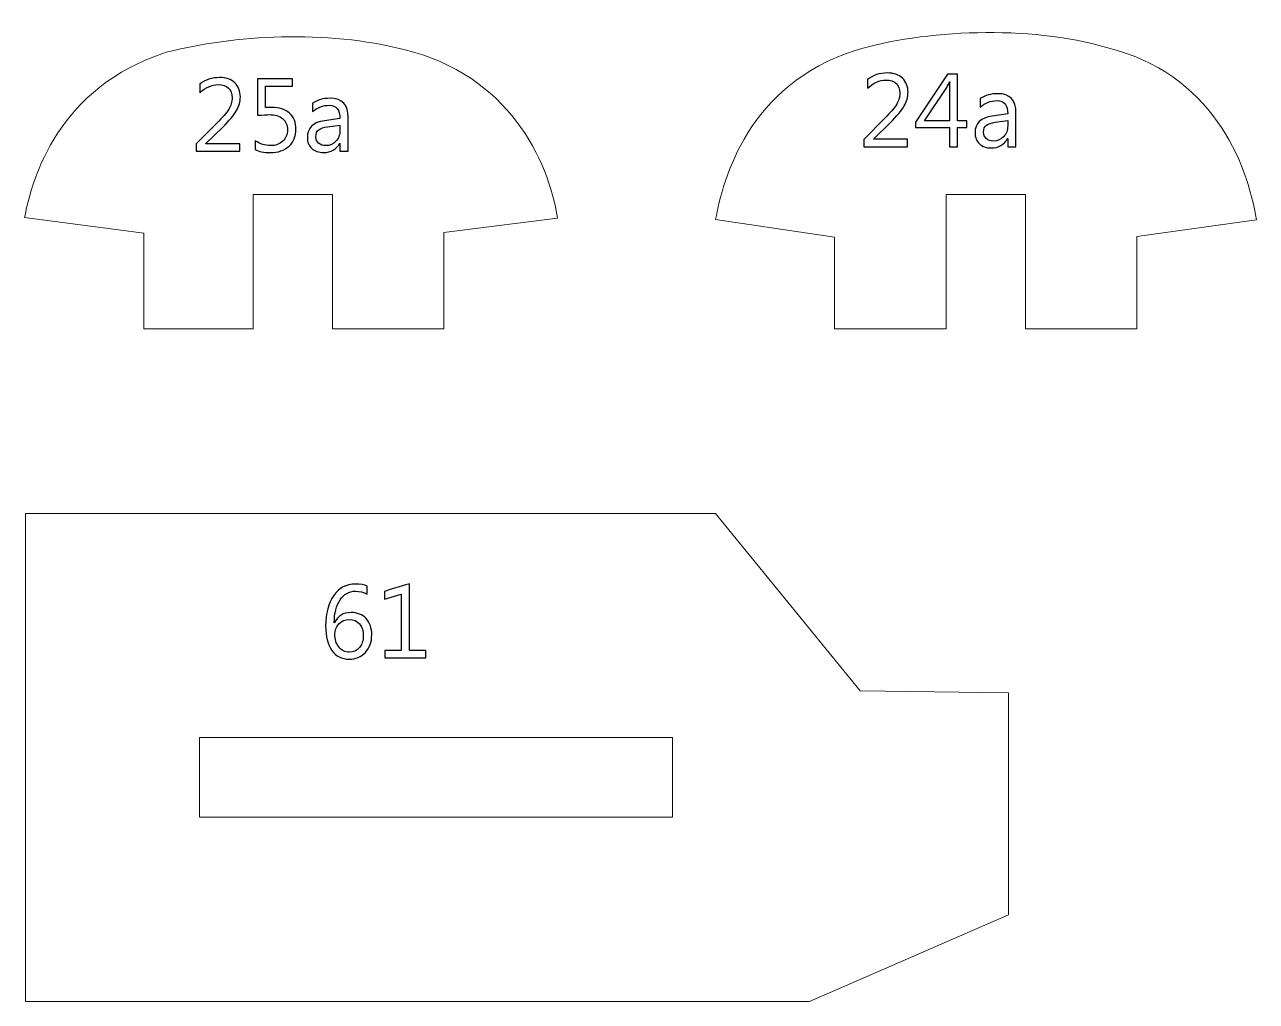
# Model space of a CAD drawing. Header units: centimetres. Extents: x -19.4 to 19.9, y -26.5 to 22.7.
# Drawn here: x -19.2 to -14.17, y -26.42 to -22.43 of the extents above; entities that cross this region are included whole.
import ezdxf

# ---------------------------------------------------------------- set-up
doc = ezdxf.new("R2010")
doc.units = ezdxf.units.CM
doc.header["$MEASUREMENT"] = 0
doc.layers.add('Camada 1', color=7, linetype='Continuous')

msp = doc.modelspace()

# ---------------------------------------------------------------- linework, layer by layer
at = {"layer": 'Camada 1', "color": 7, "lineweight": 9}
msp.add_lwpolyline([(-18.48893, -25.66496), (-16.55635, -25.66496), (-16.55635, -25.34048), (-18.48893, -25.34048), (-18.48893, -25.66496)], close=True, dxfattribs=at)
for points, knots in [([(-18.26997, -23.12056), (-18.26997, -23.12056), (-17.94552, -23.12056), (-17.94552, -23.12056), (-17.94552, -23.12056), (-17.94552, -23.12056), (-17.94574, -23.66998), (-17.94574, -23.66998), (-17.94574, -23.66998), (-17.94574, -23.66998), (-17.49106, -23.66986), (-17.49106, -23.66986), (-17.49106, -23.66986), (-17.49106, -23.66986), (-17.49076, -23.27645), (-17.49076, -23.27645), (-17.49076, -23.27645), (-17.49076, -23.27645), (-17.02598, -23.21693), (-17.02598, -23.21693), (-17.02598, -23.21693), (-17.06272, -22.97945), (-17.22691, -22.63117), (-17.65425, -22.52841), (-17.65425, -22.52841), (-17.96908, -22.44716), (-18.34878, -22.46824), (-18.62544, -22.53977), (-18.62544, -22.53977), (-19.06416, -22.68162), (-19.17387, -23.04997), (-19.20399, -23.21541), (-19.20399, -23.21541), (-19.20399, -23.21541), (-18.7175, -23.27855), (-18.7175, -23.27855), (-18.7175, -23.27855), (-18.7175, -23.27855), (-18.71744, -23.6692), (-18.71744, -23.6692), (-18.71744, -23.6692), (-18.71744, -23.6692), (-18.26993, -23.66994), (-18.26993, -23.66994), (-18.26993, -23.66994), (-18.26993, -23.66994), (-18.26997, -23.12056), (-18.26997, -23.12056)], [0, 0, 0, 0, 0.0769231, 0.0769231, 0.0769231, 0.0769231, 0.1538462, 0.1538462, 0.1538462, 0.1538462, 0.2307692, 0.2307692, 0.2307692, 0.2307692, 0.3076923, 0.3076923, 0.3076923, 0.3076923, 0.3846154, 0.3846154, 0.3846154, 0.3846154, 0.4615385, 0.4615385, 0.4615385, 0.4615385, 0.5384615, 0.5384615, 0.5384615, 0.5384615, 0.6153846, 0.6153846, 0.6153846, 0.6153846, 0.6923077, 0.6923077, 0.6923077, 0.6923077, 0.7692308, 0.7692308, 0.7692308, 0.7692308, 0.8461538, 0.8461538, 0.8461538, 0.8461539, 1, 1, 1, 1]), ([(-15.43797, -23.12056), (-15.43797, -23.12056), (-15.11352, -23.12056), (-15.11352, -23.12056), (-15.11352, -23.12056), (-15.11352, -23.12056), (-15.11374, -23.66998), (-15.11374, -23.66998), (-15.11374, -23.66998), (-15.11374, -23.66998), (-14.65906, -23.66986), (-14.65906, -23.66986), (-14.65906, -23.66986), (-14.65906, -23.66986), (-14.65876, -23.29245), (-14.65876, -23.29245), (-14.65876, -23.29245), (-14.65876, -23.29245), (-14.16992, -23.22493), (-14.16992, -23.22493), (-14.16992, -23.22493), (-14.20667, -22.98745), (-14.35485, -22.62317), (-14.78219, -22.52041), (-14.78219, -22.52041), (-15.09704, -22.42661), (-15.53276, -22.44808), (-15.80942, -22.53177), (-15.80942, -22.53177), (-16.24814, -22.67362), (-16.34986, -23.05797), (-16.37998, -23.22341), (-16.37998, -23.22341), (-16.37998, -23.22341), (-15.8935, -23.29455), (-15.8935, -23.29455), (-15.8935, -23.29455), (-15.8935, -23.29455), (-15.89344, -23.6692), (-15.89344, -23.6692), (-15.89344, -23.6692), (-15.89344, -23.6692), (-15.43793, -23.66994), (-15.43793, -23.66994), (-15.43793, -23.66994), (-15.43793, -23.66994), (-15.43797, -23.12056), (-15.43797, -23.12056)], [0, 0, 0, 0, 0.0769231, 0.0769231, 0.0769231, 0.0769231, 0.1538462, 0.1538462, 0.1538462, 0.1538462, 0.2307692, 0.2307692, 0.2307692, 0.2307692, 0.3076923, 0.3076923, 0.3076923, 0.3076923, 0.3846154, 0.3846154, 0.3846154, 0.3846154, 0.4615385, 0.4615385, 0.4615385, 0.4615385, 0.5384615, 0.5384615, 0.5384615, 0.5384615, 0.6153846, 0.6153846, 0.6153846, 0.6153846, 0.6923077, 0.6923077, 0.6923077, 0.6923077, 0.7692308, 0.7692308, 0.7692308, 0.7692308, 0.8461538, 0.8461538, 0.8461538, 0.8461539, 1, 1, 1, 1]), ([(-19.20089, -26.41822), (-19.20089, -26.41822), (-15.99676, -26.41822), (-15.99676, -26.41822), (-15.99676, -26.41822), (-15.99676, -26.41822), (-15.18243, -26.0643), (-15.18243, -26.0643), (-15.18243, -26.0643), (-15.18243, -26.0643), (-15.18265, -25.15782), (-15.18265, -25.15782), (-15.18265, -25.15782), (-15.18265, -25.15782), (-15.78949, -25.14966), (-15.78949, -25.14966), (-15.78949, -25.14966), (-15.78949, -25.14966), (-16.38111, -24.4241), (-16.38111, -24.4241), (-16.38111, -24.4241), (-16.38111, -24.4241), (-19.20089, -24.4241), (-19.20089, -24.4241), (-19.20089, -24.4241), (-19.20089, -24.4241), (-19.20089, -26.41822), (-19.20089, -26.41822)], [0, 0, 0, 0, 0.125, 0.125, 0.125, 0.125, 0.25, 0.25, 0.25, 0.25, 0.375, 0.375, 0.375, 0.375, 0.5, 0.5, 0.5, 0.5, 0.625, 0.625, 0.625, 0.625, 0.75, 0.75, 0.75, 0.75, 1, 1, 1, 1])]:
    msp.add_open_spline(points, degree=3, knots=knots, dxfattribs=at)
at = {"layer": 'Camada 1', "color": 7}
for points, knots in [([(-18.32496, -22.94438), (-18.32496, -22.94438), (-18.50361, -22.94438), (-18.50361, -22.94438), (-18.50361, -22.94438), (-18.50361, -22.94438), (-18.50361, -22.91432), (-18.50361, -22.91432), (-18.50361, -22.91432), (-18.50361, -22.91432), (-18.41725, -22.82768), (-18.41725, -22.82768), (-18.41725, -22.82768), (-18.39517, -22.8056), (-18.37943, -22.78725), (-18.37005, -22.77257), (-18.37005, -22.77257), (-18.36059, -22.7579), (-18.35587, -22.74216), (-18.35587, -22.72551), (-18.35587, -22.72551), (-18.35587, -22.70844), (-18.36074, -22.69517), (-18.37054, -22.68579), (-18.37054, -22.68579), (-18.38035, -22.67641), (-18.39425, -22.67175), (-18.41231, -22.67175), (-18.41231, -22.67175), (-18.43877, -22.67175), (-18.4641, -22.68304), (-18.48837, -22.70562), (-18.48837, -22.70562), (-18.48837, -22.70562), (-18.48837, -22.67006), (-18.48837, -22.67006), (-18.48837, -22.67006), (-18.46523, -22.65199), (-18.43828, -22.64296), (-18.40759, -22.64296), (-18.40759, -22.64296), (-18.38113, -22.64296), (-18.36031, -22.65016), (-18.34514, -22.66448), (-18.34514, -22.66448), (-18.32997, -22.6788), (-18.32242, -22.69807), (-18.32242, -22.7222), (-18.32242, -22.7222), (-18.32242, -22.74118), (-18.32764, -22.7598), (-18.33816, -22.77794), (-18.33816, -22.77794), (-18.3486, -22.79607), (-18.36744, -22.81858), (-18.3946, -22.84546), (-18.3946, -22.84546), (-18.3946, -22.84546), (-18.46297, -22.91305), (-18.46297, -22.91305), (-18.46297, -22.91305), (-18.46297, -22.91305), (-18.46297, -22.9139), (-18.46297, -22.9139), (-18.46297, -22.9139), (-18.46297, -22.9139), (-18.32496, -22.9139), (-18.32496, -22.9139), (-18.32496, -22.9139), (-18.32496, -22.9139), (-18.32496, -22.94438), (-18.32496, -22.94438)], [0, 0, 0, 0, 0.0526316, 0.0526316, 0.0526316, 0.0526316, 0.1052632, 0.1052632, 0.1052632, 0.1052632, 0.1578947, 0.1578947, 0.1578947, 0.1578947, 0.2105263, 0.2105263, 0.2105263, 0.2105263, 0.2631579, 0.2631579, 0.2631579, 0.2631579, 0.3157895, 0.3157895, 0.3157895, 0.3157895, 0.3684211, 0.3684211, 0.3684211, 0.3684211, 0.4210526, 0.4210526, 0.4210526, 0.4210526, 0.4736842, 0.4736842, 0.4736842, 0.4736842, 0.5263158, 0.5263158, 0.5263158, 0.5263158, 0.5789474, 0.5789474, 0.5789474, 0.5789474, 0.6315789, 0.6315789, 0.6315789, 0.631579, 0.6842105, 0.6842105, 0.6842105, 0.6842105, 0.7368421, 0.7368421, 0.7368421, 0.7368421, 0.7894737, 0.7894737, 0.7894737, 0.7894737, 0.8421053, 0.8421053, 0.8421053, 0.8421053, 0.8947368, 0.8947368, 0.8947368, 0.8947369, 1, 1, 1, 1]), ([(-18.26146, -22.93718), (-18.26146, -22.93718), (-18.26146, -22.9012), (-18.26146, -22.9012), (-18.26146, -22.9012), (-18.24121, -22.91446), (-18.22061, -22.9211), (-18.19966, -22.9211), (-18.19966, -22.9211), (-18.1787, -22.9211), (-18.16184, -22.91517), (-18.149, -22.90332), (-18.149, -22.90332), (-18.13622, -22.89153), (-18.1298, -22.8758), (-18.1298, -22.85625), (-18.1298, -22.85625), (-18.1298, -22.83685), (-18.13637, -22.82168), (-18.14942, -22.81082), (-18.14942, -22.81082), (-18.16254, -22.79995), (-18.18124, -22.79452), (-18.20565, -22.79452), (-18.20565, -22.79452), (-18.21391, -22.79452), (-18.22943, -22.79536), (-18.25215, -22.79699), (-18.25215, -22.79699), (-18.25215, -22.79699), (-18.25215, -22.64804), (-18.25215, -22.64804), (-18.25215, -22.64804), (-18.25215, -22.64804), (-18.10864, -22.64804), (-18.10864, -22.64804), (-18.10864, -22.64804), (-18.10864, -22.64804), (-18.10864, -22.67852), (-18.10864, -22.67852), (-18.10864, -22.67852), (-18.10864, -22.67852), (-18.21998, -22.67852), (-18.21998, -22.67852), (-18.21998, -22.67852), (-18.21998, -22.67852), (-18.21998, -22.76573), (-18.21998, -22.76573), (-18.21998, -22.76573), (-18.21087, -22.76517), (-18.20248, -22.76488), (-18.19472, -22.76488), (-18.19472, -22.76488), (-18.16304, -22.76488), (-18.13848, -22.77286), (-18.12113, -22.78873), (-18.12113, -22.78873), (-18.10377, -22.80461), (-18.09509, -22.82641), (-18.09509, -22.85407), (-18.09509, -22.85407), (-18.09509, -22.88271), (-18.1044, -22.90579), (-18.1231, -22.92321), (-18.1231, -22.92321), (-18.1418, -22.94071), (-18.16748, -22.94946), (-18.20001, -22.94946), (-18.20001, -22.94946), (-18.22745, -22.94946), (-18.24792, -22.94537), (-18.26146, -22.93718)], [0, 0, 0, 0, 0.0526316, 0.0526316, 0.0526316, 0.0526316, 0.1052632, 0.1052632, 0.1052632, 0.1052632, 0.1578947, 0.1578947, 0.1578947, 0.1578947, 0.2105263, 0.2105263, 0.2105263, 0.2105263, 0.2631579, 0.2631579, 0.2631579, 0.2631579, 0.3157895, 0.3157895, 0.3157895, 0.3157895, 0.3684211, 0.3684211, 0.3684211, 0.3684211, 0.4210526, 0.4210526, 0.4210526, 0.4210526, 0.4736842, 0.4736842, 0.4736842, 0.4736842, 0.5263158, 0.5263158, 0.5263158, 0.5263158, 0.5789474, 0.5789474, 0.5789474, 0.5789474, 0.6315789, 0.6315789, 0.6315789, 0.631579, 0.6842105, 0.6842105, 0.6842105, 0.6842105, 0.7368421, 0.7368421, 0.7368421, 0.7368421, 0.7894737, 0.7894737, 0.7894737, 0.7894737, 0.8421053, 0.8421053, 0.8421053, 0.8421053, 0.8947368, 0.8947368, 0.8947368, 0.8947369, 1, 1, 1, 1]), ([(-15.59606, -22.92556), (-15.59606, -22.92556), (-15.77471, -22.92556), (-15.77471, -22.92556), (-15.77471, -22.92556), (-15.77471, -22.92556), (-15.77471, -22.8955), (-15.77471, -22.8955), (-15.77471, -22.8955), (-15.77471, -22.8955), (-15.68835, -22.80886), (-15.68835, -22.80886), (-15.68835, -22.80886), (-15.66627, -22.78678), (-15.65053, -22.76843), (-15.64115, -22.75375), (-15.64115, -22.75375), (-15.63169, -22.73908), (-15.62697, -22.72334), (-15.62697, -22.70669), (-15.62697, -22.70669), (-15.62697, -22.68962), (-15.63184, -22.67635), (-15.64164, -22.66697), (-15.64164, -22.66697), (-15.65145, -22.65759), (-15.66535, -22.65293), (-15.68341, -22.65293), (-15.68341, -22.65293), (-15.70987, -22.65293), (-15.7352, -22.66422), (-15.75947, -22.6868), (-15.75947, -22.6868), (-15.75947, -22.6868), (-15.75947, -22.65124), (-15.75947, -22.65124), (-15.75947, -22.65124), (-15.73633, -22.63317), (-15.70938, -22.62414), (-15.67869, -22.62414), (-15.67869, -22.62414), (-15.65223, -22.62414), (-15.63141, -22.63134), (-15.61624, -22.64566), (-15.61624, -22.64566), (-15.60107, -22.65998), (-15.59352, -22.67925), (-15.59352, -22.70338), (-15.59352, -22.70338), (-15.59352, -22.72236), (-15.59874, -22.74098), (-15.60926, -22.75912), (-15.60926, -22.75912), (-15.6197, -22.77725), (-15.63854, -22.79976), (-15.6657, -22.82664), (-15.6657, -22.82664), (-15.6657, -22.82664), (-15.73407, -22.89423), (-15.73407, -22.89423), (-15.73407, -22.89423), (-15.73407, -22.89423), (-15.73407, -22.89508), (-15.73407, -22.89508), (-15.73407, -22.89508), (-15.73407, -22.89508), (-15.59606, -22.89508), (-15.59606, -22.89508), (-15.59606, -22.89508), (-15.59606, -22.89508), (-15.59606, -22.92556), (-15.59606, -22.92556)], [0, 0, 0, 0, 0.0526316, 0.0526316, 0.0526316, 0.0526316, 0.1052632, 0.1052632, 0.1052632, 0.1052632, 0.1578947, 0.1578947, 0.1578947, 0.1578947, 0.2105263, 0.2105263, 0.2105263, 0.2105263, 0.2631579, 0.2631579, 0.2631579, 0.2631579, 0.3157895, 0.3157895, 0.3157895, 0.3157895, 0.3684211, 0.3684211, 0.3684211, 0.3684211, 0.4210526, 0.4210526, 0.4210526, 0.4210526, 0.4736842, 0.4736842, 0.4736842, 0.4736842, 0.5263158, 0.5263158, 0.5263158, 0.5263158, 0.5789474, 0.5789474, 0.5789474, 0.5789474, 0.6315789, 0.6315789, 0.6315789, 0.631579, 0.6842105, 0.6842105, 0.6842105, 0.6842105, 0.7368421, 0.7368421, 0.7368421, 0.7368421, 0.7894737, 0.7894737, 0.7894737, 0.7894737, 0.8421053, 0.8421053, 0.8421053, 0.8421053, 0.8947368, 0.8947368, 0.8947368, 0.8947369, 1, 1, 1, 1]), ([(-15.35264, -22.84682), (-15.35264, -22.84682), (-15.39074, -22.84682), (-15.39074, -22.84682), (-15.39074, -22.84682), (-15.39074, -22.84682), (-15.39074, -22.92556), (-15.39074, -22.92556), (-15.39074, -22.92556), (-15.39074, -22.92556), (-15.42419, -22.92556), (-15.42419, -22.92556), (-15.42419, -22.92556), (-15.42419, -22.92556), (-15.42419, -22.84682), (-15.42419, -22.84682), (-15.42419, -22.84682), (-15.42419, -22.84682), (-15.56347, -22.84682), (-15.56347, -22.84682), (-15.56347, -22.84682), (-15.56347, -22.84682), (-15.56347, -22.82466), (-15.56347, -22.82466), (-15.56347, -22.82466), (-15.56347, -22.82466), (-15.4316, -22.62922), (-15.4316, -22.62922), (-15.4316, -22.62922), (-15.4316, -22.62922), (-15.39074, -22.62922), (-15.39074, -22.62922), (-15.39074, -22.62922), (-15.39074, -22.62922), (-15.39074, -22.8193), (-15.39074, -22.8193), (-15.39074, -22.8193), (-15.39074, -22.8193), (-15.35264, -22.8193), (-15.35264, -22.8193), (-15.35264, -22.8193), (-15.35264, -22.8193), (-15.35264, -22.84682), (-15.35264, -22.84682)], [0, 0, 0, 0, 0.0833333, 0.0833333, 0.0833333, 0.0833333, 0.1666667, 0.1666667, 0.1666667, 0.1666667, 0.25, 0.25, 0.25, 0.25, 0.3333333, 0.3333333, 0.3333333, 0.3333333, 0.4166667, 0.4166667, 0.4166667, 0.4166667, 0.5, 0.5, 0.5, 0.5, 0.5833333, 0.5833333, 0.5833333, 0.5833333, 0.6666667, 0.6666667, 0.6666667, 0.6666667, 0.75, 0.75, 0.75, 0.75, 0.8333333, 0.8333333, 0.8333333, 0.8333333, 1, 1, 1, 1]), ([(-15.42419, -22.8193), (-15.42419, -22.8193), (-15.42419, -22.69124), (-15.42419, -22.69124), (-15.42419, -22.69124), (-15.42419, -22.68214), (-15.42391, -22.67191), (-15.42334, -22.66062), (-15.42334, -22.66062), (-15.42334, -22.66062), (-15.42419, -22.66062), (-15.42419, -22.66062), (-15.42419, -22.66062), (-15.42609, -22.66563), (-15.4299, -22.67318), (-15.43555, -22.68334), (-15.43555, -22.68334), (-15.43555, -22.68334), (-15.52671, -22.8193), (-15.52671, -22.8193), (-15.52671, -22.8193), (-15.52671, -22.8193), (-15.42419, -22.8193), (-15.42419, -22.8193)], [0, 0, 0, 0, 0.1428571, 0.1428571, 0.1428571, 0.1428572, 0.2857143, 0.2857143, 0.2857143, 0.2857143, 0.4285714, 0.4285714, 0.4285714, 0.4285714, 0.5714286, 0.5714286, 0.5714286, 0.5714286, 0.7142857, 0.7142857, 0.7142857, 0.7142857, 1, 1, 1, 1]), ([(-17.8813, -22.94438), (-17.8813, -22.94438), (-17.91517, -22.94438), (-17.91517, -22.94438), (-17.91517, -22.94438), (-17.91517, -22.94438), (-17.91517, -22.91129), (-17.91517, -22.91129), (-17.91517, -22.91129), (-17.91517, -22.91129), (-17.91602, -22.91129), (-17.91602, -22.91129), (-17.91602, -22.91129), (-17.93076, -22.93676), (-17.95242, -22.94946), (-17.98114, -22.94946), (-17.98114, -22.94946), (-18.00224, -22.94946), (-18.01875, -22.94389), (-18.03067, -22.93267), (-18.03067, -22.93267), (-18.0426, -22.92152), (-18.04852, -22.9067), (-18.04852, -22.88822), (-18.04852, -22.88822), (-18.04852, -22.84863), (-18.02524, -22.82556), (-17.97867, -22.81907), (-17.97867, -22.81907), (-17.97867, -22.81907), (-17.91517, -22.81018), (-17.91517, -22.81018), (-17.91517, -22.81018), (-17.91517, -22.77406), (-17.92971, -22.75599), (-17.95877, -22.75599), (-17.95877, -22.75599), (-17.98425, -22.75599), (-18.00725, -22.76474), (-18.02778, -22.78224), (-18.02778, -22.78224), (-18.02778, -22.78224), (-18.02778, -22.74753), (-18.02778, -22.74753), (-18.02778, -22.74753), (-18.00697, -22.73426), (-17.98305, -22.72763), (-17.95588, -22.72763), (-17.95588, -22.72763), (-17.90614, -22.72763), (-17.8813, -22.75395), (-17.8813, -22.80665), (-17.8813, -22.80665), (-17.8813, -22.80665), (-17.8813, -22.94438), (-17.8813, -22.94438)], [0, 0, 0, 0, 0.0666667, 0.0666667, 0.0666667, 0.0666667, 0.1333333, 0.1333333, 0.1333333, 0.1333333, 0.2, 0.2, 0.2, 0.2, 0.2666667, 0.2666667, 0.2666667, 0.2666667, 0.3333333, 0.3333333, 0.3333333, 0.3333333, 0.4, 0.4, 0.4, 0.4, 0.4666667, 0.4666667, 0.4666667, 0.4666667, 0.5333333, 0.5333333, 0.5333333, 0.5333333, 0.6, 0.6, 0.6, 0.6, 0.6666667, 0.6666667, 0.6666667, 0.6666667, 0.7333333, 0.7333333, 0.7333333, 0.7333333, 0.8, 0.8, 0.8, 0.8, 0.8666667, 0.8666667, 0.8666667, 0.8666667, 1, 1, 1, 1]), ([(-15.1524, -22.92556), (-15.1524, -22.92556), (-15.18627, -22.92556), (-15.18627, -22.92556), (-15.18627, -22.92556), (-15.18627, -22.92556), (-15.18627, -22.89247), (-15.18627, -22.89247), (-15.18627, -22.89247), (-15.18627, -22.89247), (-15.18712, -22.89247), (-15.18712, -22.89247), (-15.18712, -22.89247), (-15.20186, -22.91794), (-15.22352, -22.93064), (-15.25224, -22.93064), (-15.25224, -22.93064), (-15.27334, -22.93064), (-15.28985, -22.92507), (-15.30177, -22.91385), (-15.30177, -22.91385), (-15.3137, -22.9027), (-15.31962, -22.88788), (-15.31962, -22.8694), (-15.31962, -22.8694), (-15.31962, -22.82981), (-15.29634, -22.80674), (-15.24977, -22.80025), (-15.24977, -22.80025), (-15.24977, -22.80025), (-15.18627, -22.79136), (-15.18627, -22.79136), (-15.18627, -22.79136), (-15.18627, -22.75524), (-15.20081, -22.73717), (-15.22987, -22.73717), (-15.22987, -22.73717), (-15.25535, -22.73717), (-15.27835, -22.74592), (-15.29888, -22.76342), (-15.29888, -22.76342), (-15.29888, -22.76342), (-15.29888, -22.72871), (-15.29888, -22.72871), (-15.29888, -22.72871), (-15.27807, -22.71544), (-15.25415, -22.70881), (-15.22698, -22.70881), (-15.22698, -22.70881), (-15.17724, -22.70881), (-15.1524, -22.73513), (-15.1524, -22.78783), (-15.1524, -22.78783), (-15.1524, -22.78783), (-15.1524, -22.92556), (-15.1524, -22.92556)], [0, 0, 0, 0, 0.0666667, 0.0666667, 0.0666667, 0.0666667, 0.1333333, 0.1333333, 0.1333333, 0.1333333, 0.2, 0.2, 0.2, 0.2, 0.2666667, 0.2666667, 0.2666667, 0.2666667, 0.3333333, 0.3333333, 0.3333333, 0.3333333, 0.4, 0.4, 0.4, 0.4, 0.4666667, 0.4666667, 0.4666667, 0.4666667, 0.5333333, 0.5333333, 0.5333333, 0.5333333, 0.6, 0.6, 0.6, 0.6, 0.6666667, 0.6666667, 0.6666667, 0.6666667, 0.7333333, 0.7333333, 0.7333333, 0.7333333, 0.8, 0.8, 0.8, 0.8, 0.8666667, 0.8666667, 0.8666667, 0.8666667, 1, 1, 1, 1]), ([(-17.91517, -22.83727), (-17.91517, -22.83727), (-17.96625, -22.84433), (-17.96625, -22.84433), (-17.96625, -22.84433), (-17.98199, -22.84652), (-17.99384, -22.85047), (-18.00181, -22.85604), (-18.00181, -22.85604), (-18.00979, -22.86169), (-18.01381, -22.87157), (-18.01381, -22.88582), (-18.01381, -22.88582), (-18.01381, -22.89619), (-18.01014, -22.90466), (-18.00273, -22.91122), (-18.00273, -22.91122), (-17.99539, -22.91778), (-17.98552, -22.9211), (-17.97331, -22.9211), (-17.97331, -22.9211), (-17.95645, -22.9211), (-17.94255, -22.91517), (-17.93161, -22.90339), (-17.93161, -22.90339), (-17.92067, -22.89153), (-17.91517, -22.87658), (-17.91517, -22.85844), (-17.91517, -22.85844), (-17.91517, -22.85844), (-17.91517, -22.83727), (-17.91517, -22.83727)], [0, 0, 0, 0, 0.1111111, 0.1111111, 0.1111111, 0.1111111, 0.2222222, 0.2222222, 0.2222222, 0.2222222, 0.3333333, 0.3333333, 0.3333333, 0.3333333, 0.4444444, 0.4444444, 0.4444444, 0.4444445, 0.5555556, 0.5555556, 0.5555556, 0.5555556, 0.6666667, 0.6666667, 0.6666667, 0.6666667, 0.7777778, 0.7777778, 0.7777778, 0.7777778, 1, 1, 1, 1]), ([(-15.18627, -22.81845), (-15.18627, -22.81845), (-15.23735, -22.82551), (-15.23735, -22.82551), (-15.23735, -22.82551), (-15.25309, -22.8277), (-15.26494, -22.83165), (-15.27291, -22.83722), (-15.27291, -22.83722), (-15.28089, -22.84287), (-15.28491, -22.85275), (-15.28491, -22.867), (-15.28491, -22.867), (-15.28491, -22.87737), (-15.28124, -22.88584), (-15.27383, -22.8924), (-15.27383, -22.8924), (-15.26649, -22.89896), (-15.25662, -22.90228), (-15.24441, -22.90228), (-15.24441, -22.90228), (-15.22755, -22.90228), (-15.21365, -22.89635), (-15.20271, -22.88457), (-15.20271, -22.88457), (-15.19177, -22.87271), (-15.18627, -22.85776), (-15.18627, -22.83962), (-15.18627, -22.83962), (-15.18627, -22.83962), (-15.18627, -22.81845), (-15.18627, -22.81845)], [0, 0, 0, 0, 0.1111111, 0.1111111, 0.1111111, 0.1111111, 0.2222222, 0.2222222, 0.2222222, 0.2222222, 0.3333333, 0.3333333, 0.3333333, 0.3333333, 0.4444444, 0.4444444, 0.4444444, 0.4444445, 0.5555556, 0.5555556, 0.5555556, 0.5555556, 0.6666667, 0.6666667, 0.6666667, 0.6666667, 0.7777778, 0.7777778, 0.7777778, 0.7777778, 1, 1, 1, 1]), ([(-17.80351, -24.72163), (-17.80351, -24.72163), (-17.80351, -24.75373), (-17.80351, -24.75373), (-17.80351, -24.75373), (-17.81882, -24.7459), (-17.8349, -24.74195), (-17.85184, -24.74195), (-17.85184, -24.74195), (-17.87809, -24.74195), (-17.89911, -24.75366), (-17.91492, -24.77709), (-17.91492, -24.77709), (-17.93065, -24.80051), (-17.93855, -24.83191), (-17.93855, -24.87121), (-17.93855, -24.87121), (-17.93855, -24.87121), (-17.93771, -24.87121), (-17.93771, -24.87121), (-17.93771, -24.87121), (-17.92395, -24.8432), (-17.90137, -24.82916), (-17.86997, -24.82916), (-17.86997, -24.82916), (-17.84408, -24.82916), (-17.82355, -24.83748), (-17.80823, -24.85406), (-17.80823, -24.85406), (-17.79292, -24.87071), (-17.7853, -24.89294), (-17.7853, -24.92081), (-17.7853, -24.92081), (-17.7853, -24.94988), (-17.79405, -24.97366), (-17.81155, -24.99207), (-17.81155, -24.99207), (-17.82905, -25.01049), (-17.85127, -25.01966), (-17.87823, -25.01966), (-17.87823, -25.01966), (-17.908, -25.01966), (-17.93136, -25.00781), (-17.94829, -24.9841), (-17.94829, -24.9841), (-17.96522, -24.96039), (-17.97369, -24.92709), (-17.97369, -24.88419), (-17.97369, -24.88419), (-17.97369, -24.83219), (-17.96261, -24.7907), (-17.94046, -24.75973), (-17.94046, -24.75973), (-17.9183, -24.72868), (-17.88902, -24.71316), (-17.85268, -24.71316), (-17.85268, -24.71316), (-17.83201, -24.71316), (-17.81564, -24.71598), (-17.80351, -24.72163)], [0, 0, 0, 0, 0.0625, 0.0625, 0.0625, 0.0625, 0.125, 0.125, 0.125, 0.125, 0.1875, 0.1875, 0.1875, 0.1875, 0.25, 0.25, 0.25, 0.25, 0.3125, 0.3125, 0.3125, 0.3125, 0.375, 0.375, 0.375, 0.375, 0.4375, 0.4375, 0.4375, 0.4375, 0.5, 0.5, 0.5, 0.5, 0.5625, 0.5625, 0.5625, 0.5625, 0.625, 0.625, 0.625, 0.625, 0.6875, 0.6875, 0.6875, 0.6875, 0.75, 0.75, 0.75, 0.75, 0.8125, 0.8125, 0.8125, 0.8125, 0.875, 0.875, 0.875, 0.875, 1, 1, 1, 1]), ([(-17.56432, -25.01458), (-17.56432, -25.01458), (-17.73196, -25.01458), (-17.73196, -25.01458), (-17.73196, -25.01458), (-17.73196, -25.01458), (-17.73196, -24.98495), (-17.73196, -24.98495), (-17.73196, -24.98495), (-17.73196, -24.98495), (-17.66508, -24.98495), (-17.66508, -24.98495), (-17.66508, -24.98495), (-17.66508, -24.98495), (-17.66508, -24.75451), (-17.66508, -24.75451), (-17.66508, -24.75451), (-17.66508, -24.75451), (-17.73366, -24.77497), (-17.73366, -24.77497), (-17.73366, -24.77497), (-17.73366, -24.77497), (-17.73366, -24.7428), (-17.73366, -24.7428), (-17.73366, -24.7428), (-17.73366, -24.7428), (-17.63121, -24.71147), (-17.63121, -24.71147), (-17.63121, -24.71147), (-17.63121, -24.71147), (-17.63121, -24.98495), (-17.63121, -24.98495), (-17.63121, -24.98495), (-17.63121, -24.98495), (-17.56432, -24.98495), (-17.56432, -24.98495), (-17.56432, -24.98495), (-17.56432, -24.98495), (-17.56432, -25.01458), (-17.56432, -25.01458)], [0, 0, 0, 0, 0.0909091, 0.0909091, 0.0909091, 0.0909091, 0.1818182, 0.1818182, 0.1818182, 0.1818182, 0.2727273, 0.2727273, 0.2727273, 0.2727273, 0.3636364, 0.3636364, 0.3636364, 0.3636364, 0.4545455, 0.4545455, 0.4545455, 0.4545455, 0.5454545, 0.5454545, 0.5454545, 0.5454546, 0.6363636, 0.6363636, 0.6363636, 0.6363636, 0.7272727, 0.7272727, 0.7272727, 0.7272727, 0.8181818, 0.8181818, 0.8181818, 0.8181818, 1, 1, 1, 1]), ([(-17.87752, -24.85794), (-17.89502, -24.85794), (-17.9092, -24.86387), (-17.92007, -24.87572), (-17.92007, -24.87572), (-17.931, -24.88765), (-17.93644, -24.90162), (-17.93644, -24.91778), (-17.93644, -24.91778), (-17.93644, -24.9381), (-17.931, -24.95538), (-17.92021, -24.96978), (-17.92021, -24.96978), (-17.90941, -24.9841), (-17.89502, -24.9913), (-17.8771, -24.9913), (-17.8771, -24.9913), (-17.86002, -24.9913), (-17.84619, -24.98502), (-17.83575, -24.97253), (-17.83575, -24.97253), (-17.82524, -24.96004), (-17.82002, -24.94424), (-17.82002, -24.92504), (-17.82002, -24.92504), (-17.82002, -24.90402), (-17.82503, -24.88765), (-17.83512, -24.87572), (-17.83512, -24.87572), (-17.84521, -24.86387), (-17.85932, -24.85794), (-17.87752, -24.85794)], [0, 0, 0, 0, 0.1111111, 0.1111111, 0.1111111, 0.1111111, 0.2222222, 0.2222222, 0.2222222, 0.2222222, 0.3333333, 0.3333333, 0.3333333, 0.3333333, 0.4444444, 0.4444444, 0.4444444, 0.4444445, 0.5555556, 0.5555556, 0.5555556, 0.5555556, 0.6666667, 0.6666667, 0.6666667, 0.6666667, 0.7777778, 0.7777778, 0.7777778, 0.7777778, 1, 1, 1, 1])]:
    msp.add_open_spline(points, degree=3, knots=knots, dxfattribs=at)
at = {"layer": 'Camada 1', "color": 250, "lineweight": 9}
for points, knots in [([(-18.32496, -22.94438), (-18.32496, -22.94438), (-18.50361, -22.94438), (-18.50361, -22.94438), (-18.50361, -22.94438), (-18.50361, -22.94438), (-18.50361, -22.91432), (-18.50361, -22.91432), (-18.50361, -22.91432), (-18.50361, -22.91432), (-18.41725, -22.82768), (-18.41725, -22.82768), (-18.41725, -22.82768), (-18.39517, -22.8056), (-18.37943, -22.78725), (-18.37005, -22.77257), (-18.37005, -22.77257), (-18.36059, -22.7579), (-18.35587, -22.74216), (-18.35587, -22.72551), (-18.35587, -22.72551), (-18.35587, -22.70844), (-18.36074, -22.69517), (-18.37054, -22.68579), (-18.37054, -22.68579), (-18.38035, -22.67641), (-18.39425, -22.67175), (-18.41231, -22.67175), (-18.41231, -22.67175), (-18.43877, -22.67175), (-18.4641, -22.68304), (-18.48837, -22.70562), (-18.48837, -22.70562), (-18.48837, -22.70562), (-18.48837, -22.67006), (-18.48837, -22.67006), (-18.48837, -22.67006), (-18.46523, -22.65199), (-18.43828, -22.64296), (-18.40759, -22.64296), (-18.40759, -22.64296), (-18.38113, -22.64296), (-18.36031, -22.65016), (-18.34514, -22.66448), (-18.34514, -22.66448), (-18.32997, -22.6788), (-18.32242, -22.69807), (-18.32242, -22.7222), (-18.32242, -22.7222), (-18.32242, -22.74118), (-18.32764, -22.7598), (-18.33816, -22.77794), (-18.33816, -22.77794), (-18.3486, -22.79607), (-18.36744, -22.81858), (-18.3946, -22.84546), (-18.3946, -22.84546), (-18.3946, -22.84546), (-18.46297, -22.91305), (-18.46297, -22.91305), (-18.46297, -22.91305), (-18.46297, -22.91305), (-18.46297, -22.9139), (-18.46297, -22.9139), (-18.46297, -22.9139), (-18.46297, -22.9139), (-18.32496, -22.9139), (-18.32496, -22.9139), (-18.32496, -22.9139), (-18.32496, -22.9139), (-18.32496, -22.94438), (-18.32496, -22.94438)], [0, 0, 0, 0, 0.0526316, 0.0526316, 0.0526316, 0.0526316, 0.1052632, 0.1052632, 0.1052632, 0.1052632, 0.1578947, 0.1578947, 0.1578947, 0.1578947, 0.2105263, 0.2105263, 0.2105263, 0.2105263, 0.2631579, 0.2631579, 0.2631579, 0.2631579, 0.3157895, 0.3157895, 0.3157895, 0.3157895, 0.3684211, 0.3684211, 0.3684211, 0.3684211, 0.4210526, 0.4210526, 0.4210526, 0.4210526, 0.4736842, 0.4736842, 0.4736842, 0.4736842, 0.5263158, 0.5263158, 0.5263158, 0.5263158, 0.5789474, 0.5789474, 0.5789474, 0.5789474, 0.6315789, 0.6315789, 0.6315789, 0.631579, 0.6842105, 0.6842105, 0.6842105, 0.6842105, 0.7368421, 0.7368421, 0.7368421, 0.7368421, 0.7894737, 0.7894737, 0.7894737, 0.7894737, 0.8421053, 0.8421053, 0.8421053, 0.8421053, 0.8947368, 0.8947368, 0.8947368, 0.8947369, 1, 1, 1, 1]), ([(-18.26146, -22.93718), (-18.26146, -22.93718), (-18.26146, -22.9012), (-18.26146, -22.9012), (-18.26146, -22.9012), (-18.24121, -22.91446), (-18.22061, -22.9211), (-18.19966, -22.9211), (-18.19966, -22.9211), (-18.1787, -22.9211), (-18.16184, -22.91517), (-18.149, -22.90332), (-18.149, -22.90332), (-18.13622, -22.89153), (-18.1298, -22.8758), (-18.1298, -22.85625), (-18.1298, -22.85625), (-18.1298, -22.83685), (-18.13637, -22.82168), (-18.14942, -22.81082), (-18.14942, -22.81082), (-18.16254, -22.79995), (-18.18124, -22.79452), (-18.20565, -22.79452), (-18.20565, -22.79452), (-18.21391, -22.79452), (-18.22943, -22.79536), (-18.25215, -22.79699), (-18.25215, -22.79699), (-18.25215, -22.79699), (-18.25215, -22.64804), (-18.25215, -22.64804), (-18.25215, -22.64804), (-18.25215, -22.64804), (-18.10864, -22.64804), (-18.10864, -22.64804), (-18.10864, -22.64804), (-18.10864, -22.64804), (-18.10864, -22.67852), (-18.10864, -22.67852), (-18.10864, -22.67852), (-18.10864, -22.67852), (-18.21998, -22.67852), (-18.21998, -22.67852), (-18.21998, -22.67852), (-18.21998, -22.67852), (-18.21998, -22.76573), (-18.21998, -22.76573), (-18.21998, -22.76573), (-18.21087, -22.76517), (-18.20248, -22.76488), (-18.19472, -22.76488), (-18.19472, -22.76488), (-18.16304, -22.76488), (-18.13848, -22.77286), (-18.12113, -22.78873), (-18.12113, -22.78873), (-18.10377, -22.80461), (-18.09509, -22.82641), (-18.09509, -22.85407), (-18.09509, -22.85407), (-18.09509, -22.88271), (-18.1044, -22.90579), (-18.1231, -22.92321), (-18.1231, -22.92321), (-18.1418, -22.94071), (-18.16748, -22.94946), (-18.20001, -22.94946), (-18.20001, -22.94946), (-18.22745, -22.94946), (-18.24792, -22.94537), (-18.26146, -22.93718)], [0, 0, 0, 0, 0.0526316, 0.0526316, 0.0526316, 0.0526316, 0.1052632, 0.1052632, 0.1052632, 0.1052632, 0.1578947, 0.1578947, 0.1578947, 0.1578947, 0.2105263, 0.2105263, 0.2105263, 0.2105263, 0.2631579, 0.2631579, 0.2631579, 0.2631579, 0.3157895, 0.3157895, 0.3157895, 0.3157895, 0.3684211, 0.3684211, 0.3684211, 0.3684211, 0.4210526, 0.4210526, 0.4210526, 0.4210526, 0.4736842, 0.4736842, 0.4736842, 0.4736842, 0.5263158, 0.5263158, 0.5263158, 0.5263158, 0.5789474, 0.5789474, 0.5789474, 0.5789474, 0.6315789, 0.6315789, 0.6315789, 0.631579, 0.6842105, 0.6842105, 0.6842105, 0.6842105, 0.7368421, 0.7368421, 0.7368421, 0.7368421, 0.7894737, 0.7894737, 0.7894737, 0.7894737, 0.8421053, 0.8421053, 0.8421053, 0.8421053, 0.8947368, 0.8947368, 0.8947368, 0.8947369, 1, 1, 1, 1]), ([(-15.59606, -22.92556), (-15.59606, -22.92556), (-15.77471, -22.92556), (-15.77471, -22.92556), (-15.77471, -22.92556), (-15.77471, -22.92556), (-15.77471, -22.8955), (-15.77471, -22.8955), (-15.77471, -22.8955), (-15.77471, -22.8955), (-15.68835, -22.80886), (-15.68835, -22.80886), (-15.68835, -22.80886), (-15.66627, -22.78678), (-15.65053, -22.76843), (-15.64115, -22.75375), (-15.64115, -22.75375), (-15.63169, -22.73908), (-15.62697, -22.72334), (-15.62697, -22.70669), (-15.62697, -22.70669), (-15.62697, -22.68962), (-15.63184, -22.67635), (-15.64164, -22.66697), (-15.64164, -22.66697), (-15.65145, -22.65759), (-15.66535, -22.65293), (-15.68341, -22.65293), (-15.68341, -22.65293), (-15.70987, -22.65293), (-15.7352, -22.66422), (-15.75947, -22.6868), (-15.75947, -22.6868), (-15.75947, -22.6868), (-15.75947, -22.65124), (-15.75947, -22.65124), (-15.75947, -22.65124), (-15.73633, -22.63317), (-15.70938, -22.62414), (-15.67869, -22.62414), (-15.67869, -22.62414), (-15.65223, -22.62414), (-15.63141, -22.63134), (-15.61624, -22.64566), (-15.61624, -22.64566), (-15.60107, -22.65998), (-15.59352, -22.67925), (-15.59352, -22.70338), (-15.59352, -22.70338), (-15.59352, -22.72236), (-15.59874, -22.74098), (-15.60926, -22.75912), (-15.60926, -22.75912), (-15.6197, -22.77725), (-15.63854, -22.79976), (-15.6657, -22.82664), (-15.6657, -22.82664), (-15.6657, -22.82664), (-15.73407, -22.89423), (-15.73407, -22.89423), (-15.73407, -22.89423), (-15.73407, -22.89423), (-15.73407, -22.89508), (-15.73407, -22.89508), (-15.73407, -22.89508), (-15.73407, -22.89508), (-15.59606, -22.89508), (-15.59606, -22.89508), (-15.59606, -22.89508), (-15.59606, -22.89508), (-15.59606, -22.92556), (-15.59606, -22.92556)], [0, 0, 0, 0, 0.0526316, 0.0526316, 0.0526316, 0.0526316, 0.1052632, 0.1052632, 0.1052632, 0.1052632, 0.1578947, 0.1578947, 0.1578947, 0.1578947, 0.2105263, 0.2105263, 0.2105263, 0.2105263, 0.2631579, 0.2631579, 0.2631579, 0.2631579, 0.3157895, 0.3157895, 0.3157895, 0.3157895, 0.3684211, 0.3684211, 0.3684211, 0.3684211, 0.4210526, 0.4210526, 0.4210526, 0.4210526, 0.4736842, 0.4736842, 0.4736842, 0.4736842, 0.5263158, 0.5263158, 0.5263158, 0.5263158, 0.5789474, 0.5789474, 0.5789474, 0.5789474, 0.6315789, 0.6315789, 0.6315789, 0.631579, 0.6842105, 0.6842105, 0.6842105, 0.6842105, 0.7368421, 0.7368421, 0.7368421, 0.7368421, 0.7894737, 0.7894737, 0.7894737, 0.7894737, 0.8421053, 0.8421053, 0.8421053, 0.8421053, 0.8947368, 0.8947368, 0.8947368, 0.8947369, 1, 1, 1, 1]), ([(-15.35264, -22.84682), (-15.35264, -22.84682), (-15.39074, -22.84682), (-15.39074, -22.84682), (-15.39074, -22.84682), (-15.39074, -22.84682), (-15.39074, -22.92556), (-15.39074, -22.92556), (-15.39074, -22.92556), (-15.39074, -22.92556), (-15.42419, -22.92556), (-15.42419, -22.92556), (-15.42419, -22.92556), (-15.42419, -22.92556), (-15.42419, -22.84682), (-15.42419, -22.84682), (-15.42419, -22.84682), (-15.42419, -22.84682), (-15.56347, -22.84682), (-15.56347, -22.84682), (-15.56347, -22.84682), (-15.56347, -22.84682), (-15.56347, -22.82466), (-15.56347, -22.82466), (-15.56347, -22.82466), (-15.56347, -22.82466), (-15.4316, -22.62922), (-15.4316, -22.62922), (-15.4316, -22.62922), (-15.4316, -22.62922), (-15.39074, -22.62922), (-15.39074, -22.62922), (-15.39074, -22.62922), (-15.39074, -22.62922), (-15.39074, -22.8193), (-15.39074, -22.8193), (-15.39074, -22.8193), (-15.39074, -22.8193), (-15.35264, -22.8193), (-15.35264, -22.8193), (-15.35264, -22.8193), (-15.35264, -22.8193), (-15.35264, -22.84682), (-15.35264, -22.84682)], [0, 0, 0, 0, 0.0833333, 0.0833333, 0.0833333, 0.0833333, 0.1666667, 0.1666667, 0.1666667, 0.1666667, 0.25, 0.25, 0.25, 0.25, 0.3333333, 0.3333333, 0.3333333, 0.3333333, 0.4166667, 0.4166667, 0.4166667, 0.4166667, 0.5, 0.5, 0.5, 0.5, 0.5833333, 0.5833333, 0.5833333, 0.5833333, 0.6666667, 0.6666667, 0.6666667, 0.6666667, 0.75, 0.75, 0.75, 0.75, 0.8333333, 0.8333333, 0.8333333, 0.8333333, 1, 1, 1, 1]), ([(-15.42419, -22.8193), (-15.42419, -22.8193), (-15.42419, -22.69124), (-15.42419, -22.69124), (-15.42419, -22.69124), (-15.42419, -22.68214), (-15.42391, -22.67191), (-15.42334, -22.66062), (-15.42334, -22.66062), (-15.42334, -22.66062), (-15.42419, -22.66062), (-15.42419, -22.66062), (-15.42419, -22.66062), (-15.42609, -22.66563), (-15.4299, -22.67318), (-15.43555, -22.68334), (-15.43555, -22.68334), (-15.43555, -22.68334), (-15.52671, -22.8193), (-15.52671, -22.8193), (-15.52671, -22.8193), (-15.52671, -22.8193), (-15.42419, -22.8193), (-15.42419, -22.8193)], [0, 0, 0, 0, 0.1428571, 0.1428571, 0.1428571, 0.1428572, 0.2857143, 0.2857143, 0.2857143, 0.2857143, 0.4285714, 0.4285714, 0.4285714, 0.4285714, 0.5714286, 0.5714286, 0.5714286, 0.5714286, 0.7142857, 0.7142857, 0.7142857, 0.7142857, 1, 1, 1, 1]), ([(-17.8813, -22.94438), (-17.8813, -22.94438), (-17.91517, -22.94438), (-17.91517, -22.94438), (-17.91517, -22.94438), (-17.91517, -22.94438), (-17.91517, -22.91129), (-17.91517, -22.91129), (-17.91517, -22.91129), (-17.91517, -22.91129), (-17.91602, -22.91129), (-17.91602, -22.91129), (-17.91602, -22.91129), (-17.93076, -22.93676), (-17.95242, -22.94946), (-17.98114, -22.94946), (-17.98114, -22.94946), (-18.00224, -22.94946), (-18.01875, -22.94389), (-18.03067, -22.93267), (-18.03067, -22.93267), (-18.0426, -22.92152), (-18.04852, -22.9067), (-18.04852, -22.88822), (-18.04852, -22.88822), (-18.04852, -22.84863), (-18.02524, -22.82556), (-17.97867, -22.81907), (-17.97867, -22.81907), (-17.97867, -22.81907), (-17.91517, -22.81018), (-17.91517, -22.81018), (-17.91517, -22.81018), (-17.91517, -22.77406), (-17.92971, -22.75599), (-17.95877, -22.75599), (-17.95877, -22.75599), (-17.98425, -22.75599), (-18.00725, -22.76474), (-18.02778, -22.78224), (-18.02778, -22.78224), (-18.02778, -22.78224), (-18.02778, -22.74753), (-18.02778, -22.74753), (-18.02778, -22.74753), (-18.00697, -22.73426), (-17.98305, -22.72763), (-17.95588, -22.72763), (-17.95588, -22.72763), (-17.90614, -22.72763), (-17.8813, -22.75395), (-17.8813, -22.80665), (-17.8813, -22.80665), (-17.8813, -22.80665), (-17.8813, -22.94438), (-17.8813, -22.94438)], [0, 0, 0, 0, 0.0666667, 0.0666667, 0.0666667, 0.0666667, 0.1333333, 0.1333333, 0.1333333, 0.1333333, 0.2, 0.2, 0.2, 0.2, 0.2666667, 0.2666667, 0.2666667, 0.2666667, 0.3333333, 0.3333333, 0.3333333, 0.3333333, 0.4, 0.4, 0.4, 0.4, 0.4666667, 0.4666667, 0.4666667, 0.4666667, 0.5333333, 0.5333333, 0.5333333, 0.5333333, 0.6, 0.6, 0.6, 0.6, 0.6666667, 0.6666667, 0.6666667, 0.6666667, 0.7333333, 0.7333333, 0.7333333, 0.7333333, 0.8, 0.8, 0.8, 0.8, 0.8666667, 0.8666667, 0.8666667, 0.8666667, 1, 1, 1, 1]), ([(-15.1524, -22.92556), (-15.1524, -22.92556), (-15.18627, -22.92556), (-15.18627, -22.92556), (-15.18627, -22.92556), (-15.18627, -22.92556), (-15.18627, -22.89247), (-15.18627, -22.89247), (-15.18627, -22.89247), (-15.18627, -22.89247), (-15.18712, -22.89247), (-15.18712, -22.89247), (-15.18712, -22.89247), (-15.20186, -22.91794), (-15.22352, -22.93064), (-15.25224, -22.93064), (-15.25224, -22.93064), (-15.27334, -22.93064), (-15.28985, -22.92507), (-15.30177, -22.91385), (-15.30177, -22.91385), (-15.3137, -22.9027), (-15.31962, -22.88788), (-15.31962, -22.8694), (-15.31962, -22.8694), (-15.31962, -22.82981), (-15.29634, -22.80674), (-15.24977, -22.80025), (-15.24977, -22.80025), (-15.24977, -22.80025), (-15.18627, -22.79136), (-15.18627, -22.79136), (-15.18627, -22.79136), (-15.18627, -22.75524), (-15.20081, -22.73717), (-15.22987, -22.73717), (-15.22987, -22.73717), (-15.25535, -22.73717), (-15.27835, -22.74592), (-15.29888, -22.76342), (-15.29888, -22.76342), (-15.29888, -22.76342), (-15.29888, -22.72871), (-15.29888, -22.72871), (-15.29888, -22.72871), (-15.27807, -22.71544), (-15.25415, -22.70881), (-15.22698, -22.70881), (-15.22698, -22.70881), (-15.17724, -22.70881), (-15.1524, -22.73513), (-15.1524, -22.78783), (-15.1524, -22.78783), (-15.1524, -22.78783), (-15.1524, -22.92556), (-15.1524, -22.92556)], [0, 0, 0, 0, 0.0666667, 0.0666667, 0.0666667, 0.0666667, 0.1333333, 0.1333333, 0.1333333, 0.1333333, 0.2, 0.2, 0.2, 0.2, 0.2666667, 0.2666667, 0.2666667, 0.2666667, 0.3333333, 0.3333333, 0.3333333, 0.3333333, 0.4, 0.4, 0.4, 0.4, 0.4666667, 0.4666667, 0.4666667, 0.4666667, 0.5333333, 0.5333333, 0.5333333, 0.5333333, 0.6, 0.6, 0.6, 0.6, 0.6666667, 0.6666667, 0.6666667, 0.6666667, 0.7333333, 0.7333333, 0.7333333, 0.7333333, 0.8, 0.8, 0.8, 0.8, 0.8666667, 0.8666667, 0.8666667, 0.8666667, 1, 1, 1, 1]), ([(-17.91517, -22.83727), (-17.91517, -22.83727), (-17.96625, -22.84433), (-17.96625, -22.84433), (-17.96625, -22.84433), (-17.98199, -22.84652), (-17.99384, -22.85047), (-18.00181, -22.85604), (-18.00181, -22.85604), (-18.00979, -22.86169), (-18.01381, -22.87157), (-18.01381, -22.88582), (-18.01381, -22.88582), (-18.01381, -22.89619), (-18.01014, -22.90466), (-18.00273, -22.91122), (-18.00273, -22.91122), (-17.99539, -22.91778), (-17.98552, -22.9211), (-17.97331, -22.9211), (-17.97331, -22.9211), (-17.95645, -22.9211), (-17.94255, -22.91517), (-17.93161, -22.90339), (-17.93161, -22.90339), (-17.92067, -22.89153), (-17.91517, -22.87658), (-17.91517, -22.85844), (-17.91517, -22.85844), (-17.91517, -22.85844), (-17.91517, -22.83727), (-17.91517, -22.83727)], [0, 0, 0, 0, 0.1111111, 0.1111111, 0.1111111, 0.1111111, 0.2222222, 0.2222222, 0.2222222, 0.2222222, 0.3333333, 0.3333333, 0.3333333, 0.3333333, 0.4444444, 0.4444444, 0.4444444, 0.4444445, 0.5555556, 0.5555556, 0.5555556, 0.5555556, 0.6666667, 0.6666667, 0.6666667, 0.6666667, 0.7777778, 0.7777778, 0.7777778, 0.7777778, 1, 1, 1, 1]), ([(-15.18627, -22.81845), (-15.18627, -22.81845), (-15.23735, -22.82551), (-15.23735, -22.82551), (-15.23735, -22.82551), (-15.25309, -22.8277), (-15.26494, -22.83165), (-15.27291, -22.83722), (-15.27291, -22.83722), (-15.28089, -22.84287), (-15.28491, -22.85275), (-15.28491, -22.867), (-15.28491, -22.867), (-15.28491, -22.87737), (-15.28124, -22.88584), (-15.27383, -22.8924), (-15.27383, -22.8924), (-15.26649, -22.89896), (-15.25662, -22.90228), (-15.24441, -22.90228), (-15.24441, -22.90228), (-15.22755, -22.90228), (-15.21365, -22.89635), (-15.20271, -22.88457), (-15.20271, -22.88457), (-15.19177, -22.87271), (-15.18627, -22.85776), (-15.18627, -22.83962), (-15.18627, -22.83962), (-15.18627, -22.83962), (-15.18627, -22.81845), (-15.18627, -22.81845)], [0, 0, 0, 0, 0.1111111, 0.1111111, 0.1111111, 0.1111111, 0.2222222, 0.2222222, 0.2222222, 0.2222222, 0.3333333, 0.3333333, 0.3333333, 0.3333333, 0.4444444, 0.4444444, 0.4444444, 0.4444445, 0.5555556, 0.5555556, 0.5555556, 0.5555556, 0.6666667, 0.6666667, 0.6666667, 0.6666667, 0.7777778, 0.7777778, 0.7777778, 0.7777778, 1, 1, 1, 1]), ([(-17.80351, -24.72163), (-17.80351, -24.72163), (-17.80351, -24.75373), (-17.80351, -24.75373), (-17.80351, -24.75373), (-17.81882, -24.7459), (-17.8349, -24.74195), (-17.85184, -24.74195), (-17.85184, -24.74195), (-17.87809, -24.74195), (-17.89911, -24.75366), (-17.91492, -24.77709), (-17.91492, -24.77709), (-17.93065, -24.80051), (-17.93855, -24.83191), (-17.93855, -24.87121), (-17.93855, -24.87121), (-17.93855, -24.87121), (-17.93771, -24.87121), (-17.93771, -24.87121), (-17.93771, -24.87121), (-17.92395, -24.8432), (-17.90137, -24.82916), (-17.86997, -24.82916), (-17.86997, -24.82916), (-17.84408, -24.82916), (-17.82355, -24.83748), (-17.80823, -24.85406), (-17.80823, -24.85406), (-17.79292, -24.87071), (-17.7853, -24.89294), (-17.7853, -24.92081), (-17.7853, -24.92081), (-17.7853, -24.94988), (-17.79405, -24.97366), (-17.81155, -24.99207), (-17.81155, -24.99207), (-17.82905, -25.01049), (-17.85127, -25.01966), (-17.87823, -25.01966), (-17.87823, -25.01966), (-17.908, -25.01966), (-17.93136, -25.00781), (-17.94829, -24.9841), (-17.94829, -24.9841), (-17.96522, -24.96039), (-17.97369, -24.92709), (-17.97369, -24.88419), (-17.97369, -24.88419), (-17.97369, -24.83219), (-17.96261, -24.7907), (-17.94046, -24.75973), (-17.94046, -24.75973), (-17.9183, -24.72868), (-17.88902, -24.71316), (-17.85268, -24.71316), (-17.85268, -24.71316), (-17.83201, -24.71316), (-17.81564, -24.71598), (-17.80351, -24.72163)], [0, 0, 0, 0, 0.0625, 0.0625, 0.0625, 0.0625, 0.125, 0.125, 0.125, 0.125, 0.1875, 0.1875, 0.1875, 0.1875, 0.25, 0.25, 0.25, 0.25, 0.3125, 0.3125, 0.3125, 0.3125, 0.375, 0.375, 0.375, 0.375, 0.4375, 0.4375, 0.4375, 0.4375, 0.5, 0.5, 0.5, 0.5, 0.5625, 0.5625, 0.5625, 0.5625, 0.625, 0.625, 0.625, 0.625, 0.6875, 0.6875, 0.6875, 0.6875, 0.75, 0.75, 0.75, 0.75, 0.8125, 0.8125, 0.8125, 0.8125, 0.875, 0.875, 0.875, 0.875, 1, 1, 1, 1]), ([(-17.56432, -25.01458), (-17.56432, -25.01458), (-17.73196, -25.01458), (-17.73196, -25.01458), (-17.73196, -25.01458), (-17.73196, -25.01458), (-17.73196, -24.98495), (-17.73196, -24.98495), (-17.73196, -24.98495), (-17.73196, -24.98495), (-17.66508, -24.98495), (-17.66508, -24.98495), (-17.66508, -24.98495), (-17.66508, -24.98495), (-17.66508, -24.75451), (-17.66508, -24.75451), (-17.66508, -24.75451), (-17.66508, -24.75451), (-17.73366, -24.77497), (-17.73366, -24.77497), (-17.73366, -24.77497), (-17.73366, -24.77497), (-17.73366, -24.7428), (-17.73366, -24.7428), (-17.73366, -24.7428), (-17.73366, -24.7428), (-17.63121, -24.71147), (-17.63121, -24.71147), (-17.63121, -24.71147), (-17.63121, -24.71147), (-17.63121, -24.98495), (-17.63121, -24.98495), (-17.63121, -24.98495), (-17.63121, -24.98495), (-17.56432, -24.98495), (-17.56432, -24.98495), (-17.56432, -24.98495), (-17.56432, -24.98495), (-17.56432, -25.01458), (-17.56432, -25.01458)], [0, 0, 0, 0, 0.0909091, 0.0909091, 0.0909091, 0.0909091, 0.1818182, 0.1818182, 0.1818182, 0.1818182, 0.2727273, 0.2727273, 0.2727273, 0.2727273, 0.3636364, 0.3636364, 0.3636364, 0.3636364, 0.4545455, 0.4545455, 0.4545455, 0.4545455, 0.5454545, 0.5454545, 0.5454545, 0.5454546, 0.6363636, 0.6363636, 0.6363636, 0.6363636, 0.7272727, 0.7272727, 0.7272727, 0.7272727, 0.8181818, 0.8181818, 0.8181818, 0.8181818, 1, 1, 1, 1]), ([(-17.87752, -24.85794), (-17.89502, -24.85794), (-17.9092, -24.86387), (-17.92007, -24.87572), (-17.92007, -24.87572), (-17.931, -24.88765), (-17.93644, -24.90162), (-17.93644, -24.91778), (-17.93644, -24.91778), (-17.93644, -24.9381), (-17.931, -24.95538), (-17.92021, -24.96978), (-17.92021, -24.96978), (-17.90941, -24.9841), (-17.89502, -24.9913), (-17.8771, -24.9913), (-17.8771, -24.9913), (-17.86002, -24.9913), (-17.84619, -24.98502), (-17.83575, -24.97253), (-17.83575, -24.97253), (-17.82524, -24.96004), (-17.82002, -24.94424), (-17.82002, -24.92504), (-17.82002, -24.92504), (-17.82002, -24.90402), (-17.82503, -24.88765), (-17.83512, -24.87572), (-17.83512, -24.87572), (-17.84521, -24.86387), (-17.85932, -24.85794), (-17.87752, -24.85794)], [0, 0, 0, 0, 0.1111111, 0.1111111, 0.1111111, 0.1111111, 0.2222222, 0.2222222, 0.2222222, 0.2222222, 0.3333333, 0.3333333, 0.3333333, 0.3333333, 0.4444444, 0.4444444, 0.4444444, 0.4444445, 0.5555556, 0.5555556, 0.5555556, 0.5555556, 0.6666667, 0.6666667, 0.6666667, 0.6666667, 0.7777778, 0.7777778, 0.7777778, 0.7777778, 1, 1, 1, 1])]:
    msp.add_open_spline(points, degree=3, knots=knots, dxfattribs=at)

doc.saveas('drawing.dxf')
